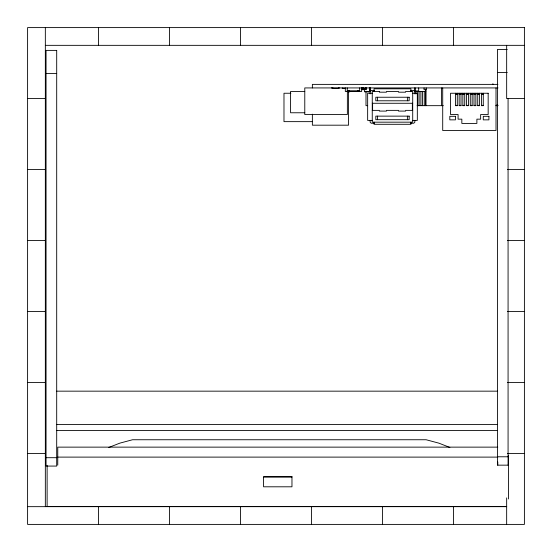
<?xml version="1.0" encoding="UTF-8"?>
<svg xmlns="http://www.w3.org/2000/svg" width="552" height="552" viewBox="0 0 552 552"><rect width="100%" height="100%" fill="white"/><g stroke="black" fill="none" stroke-linecap="round" stroke-linejoin="round"><path stroke-width="0.83" d="M370.13 91.473L371.192 90.411L374.601 90.411M108.792 447.465L119.825 443.146L132.542 439.744L426.13 439.744L438.847 443.146L449.887 447.465M45.34 45.34L524.4 45.34M507.26 49.466L497.428 49.466L497.428 465.157L508.433 465.157M497.428 72.581L507.26 72.581M46.051 73.499L56.697 73.499M492.481 84.021L493.184 84.021M497.911 84.38L312.37 84.38L312.37 87.927M498.042 87.927L304.78 87.927L304.78 114.54L347.367 114.54L347.367 91.363M332.904 88.21L331.379 87.927M338.535 88.21L339.756 87.927M345.324 88.279L342.226 88.279L342.226 87.927M361.65 88.279L366.004 88.279L366.004 87.927M363.202 89.348L365.59 89.348M410.371 90.411L413.779 90.411L414.842 91.473M347.242 90.763L359.662 90.763M304.78 91.473L290.587 91.473L290.587 112.767L304.78 112.767M364.568 91.473L369.536 91.473M414.607 91.473L425.799 91.473M349.775 91.832L348.057 91.832L348.057 91.473M290.863 93.247L283.983 93.247L283.983 121.64L312.37 121.64M372.255 93.247L367.646 93.247L367.646 120.398L372.255 120.398M412.71 93.247L417.326 93.247L417.326 120.398L412.71 120.398M455.441 94.199L457.297 94.199M459.154 94.199L461.01 94.199M462.866 94.199L464.722 94.199M466.578 94.199L468.434 94.199M470.29 94.199L472.146 94.199M474.002 94.199L475.858 94.199M477.715 94.199L479.571 94.199M481.427 94.199L483.276 94.199M455.441 94.233L457.297 94.233M459.154 94.233L461.01 94.233M462.866 94.233L464.722 94.233M466.578 94.233L468.434 94.233M470.29 94.233L472.146 94.233M474.002 94.233L475.858 94.233M477.715 94.233L479.571 94.233M481.427 94.233L483.276 94.233M27.6 98.573L45.34 98.573M524.4 98.573L506.66 98.573L506.66 45.34M372.255 103.272L412.71 103.272M496.193 105.17L497.897 105.17M455.441 105.363L457.297 105.363M459.154 105.363L461.01 105.363M462.866 105.363L464.722 105.363M466.578 105.363L468.434 105.363M470.29 105.363L472.146 105.363M474.002 105.363L475.858 105.363M477.715 105.363L479.571 105.363M481.427 105.363L483.276 105.363M367.68 105.667L365.997 105.667L365.997 91.308M417.098 105.667L443.346 105.667M495.855 105.667L498.042 105.667M372.255 110.372L379.355 110.372L379.355 111.083L386.455 111.083L386.455 110.372L398.516 110.372L398.516 111.083L405.616 111.083L405.616 110.372L412.71 110.372M374.601 123.234L371.192 123.234L370.13 122.171L370.13 120.398M410.371 123.234L413.779 123.234L414.842 122.171L414.842 120.398M27.6 169.54L45.34 169.54M507.502 169.54L524.4 169.54M27.6 240.513L45.34 240.513M507.502 240.513L524.4 240.513M27.6 311.487L45.34 311.487M507.502 311.487L524.4 311.487M27.6 382.46L45.34 382.46M507.502 382.46L524.4 382.46M56.697 391.161L497.428 391.161M56.697 424.571L497.428 424.571M56.697 430.546L497.428 430.546M497.787 447.134L57.76 447.134L57.76 465.157M27.6 453.427L45.34 453.427M507.502 453.427L524.4 453.427M497.428 456.78L508.075 456.78M57.76 457.111L497.787 457.111M46.051 457.698L56.697 457.698M263.58 476.907L291.967 476.907M506.708 506.591L47.12 506.591L47.12 465.322M27.6 506.66L506.66 506.66M362.133 87.927L362.216 89.7M508.433 455.179L508.433 498.98M508.075 98.422L508.075 465.157M506.66 497.89L506.66 524.4M497.787 461.941L497.787 465.157M496.013 87.927L496.013 130.507L442.711 130.507L442.711 87.927M483.276 93.247L483.276 105.667L481.427 105.667L481.427 93.247M479.571 93.247L479.571 105.667L477.715 105.667L477.715 93.247M475.858 93.247L475.858 105.667L474.002 105.667L474.002 93.247M472.146 93.247L472.146 105.667L470.29 105.667L470.29 93.247M468.434 93.247L468.434 105.667L466.578 105.667L466.578 93.247M464.722 93.247L464.722 105.667L462.866 105.667L462.866 93.247M461.01 93.247L461.01 105.667L459.154 105.667L459.154 93.247M457.297 93.247L457.297 105.667L455.441 105.667L455.441 93.247M453.427 27.6L453.427 45.34M453.427 506.66L453.427 524.4M441.469 87.927L441.469 105.667M426.185 87.927L426.185 89.7L424.053 89.7L424.053 87.927M425.854 89.617L425.854 105.667M425.799 89.348L425.737 105.667M424.267 91.473L424.267 105.667M422.494 91.473L422.494 105.667M420.893 91.473L420.893 105.667M419.113 91.473L419.113 105.667M418.685 87.927L418.685 90.907L415.104 90.907L415.104 87.927M417.74 91.473L417.74 105.667M415.966 91.473L415.966 93.978M414.842 87.927L414.842 93.916M412.358 103.272L412.358 110.372M410.936 91.473L410.936 88.81L374.035 88.81L374.035 91.473M410.936 122.171L410.936 124.297L374.035 124.297L374.035 122.171M407.39 97.242L407.39 100.788M407.39 116.134L407.39 119.687M382.46 27.6L382.46 45.34M382.46 506.66L382.46 524.4M377.582 97.242L377.582 100.788M377.582 116.134L377.582 119.687M372.614 103.272L372.614 110.372M370.268 87.927L370.268 89.7L369.716 89.7L369.716 87.927M370.13 87.927L370.13 93.916M369.536 87.927L369.536 91.832L364.568 91.832L364.568 89.348M366.197 87.927L366.197 89.7L365.231 89.348M365.845 87.927L365.845 89.7M365.59 87.927L365.59 89.7M363.554 87.927L363.554 89.7L362.65 89.7L362.65 87.927M363.202 87.927L363.202 89.7M363.002 87.927L363.002 89.7M361.781 87.927L361.781 89.7M361.65 87.927L361.65 91.473L345.324 91.473L345.324 87.927M359.662 87.927L359.662 91.473M358.614 90.763L358.614 91.473M358.172 90.763L358.172 91.473M357.827 90.763L357.827 91.473M357.613 90.763L357.613 91.473M357.537 90.763L357.537 91.473M349.375 90.763L349.375 91.473M349.299 90.763L349.299 91.473M349.085 90.763L349.085 91.473M348.74 90.763L348.74 91.473M348.567 91.315L348.567 125.187L312.37 125.187L312.37 114.174M348.291 90.763L348.291 91.473M347.242 87.927L347.242 91.473M338.535 87.927L338.535 88.279L332.904 88.279L332.904 87.927M311.487 27.6L311.487 45.34M311.487 506.66L311.487 524.4M240.513 27.6L240.513 45.34M240.513 506.66L240.513 524.4M169.54 27.6L169.54 45.34M169.54 506.66L169.54 524.4M98.573 27.6L98.573 45.34M98.573 506.66L98.573 524.4M45.34 27.6L45.34 506.66M524.4 27.6L27.6 27.6L27.6 524.4L524.4 524.4L524.4 27.6M56.697 50.391L46.051 50.391L46.051 466.074L56.697 466.074L56.697 50.391M379.355 91.473L372.255 91.473L372.255 122.171L412.71 122.171L412.71 91.473L405.616 91.473L405.616 92.184L398.516 92.184L398.516 91.473L386.455 91.473L386.455 92.184L379.355 92.184L379.355 91.473M488.168 93.247L450.556 93.247L450.556 114.54L458.077 114.54L458.077 119.156L461.838 119.156L461.838 123.413L476.887 123.413L476.887 119.156L480.647 119.156L480.647 114.54L488.168 114.54L488.168 93.247M409.163 97.242L375.808 97.242L375.808 100.788L409.163 100.788L409.163 97.242M409.163 116.134L375.808 116.134L375.808 119.687L409.163 119.687L409.163 116.134M455.441 116.313L449.804 116.313L449.804 119.86L455.441 119.86L455.441 116.313M488.92 116.313L483.276 116.313L483.276 119.86L488.92 119.86L488.92 116.313M291.967 476.824L263.58 476.824L263.58 486.802L291.967 486.802L291.967 476.824"/></g></svg>
